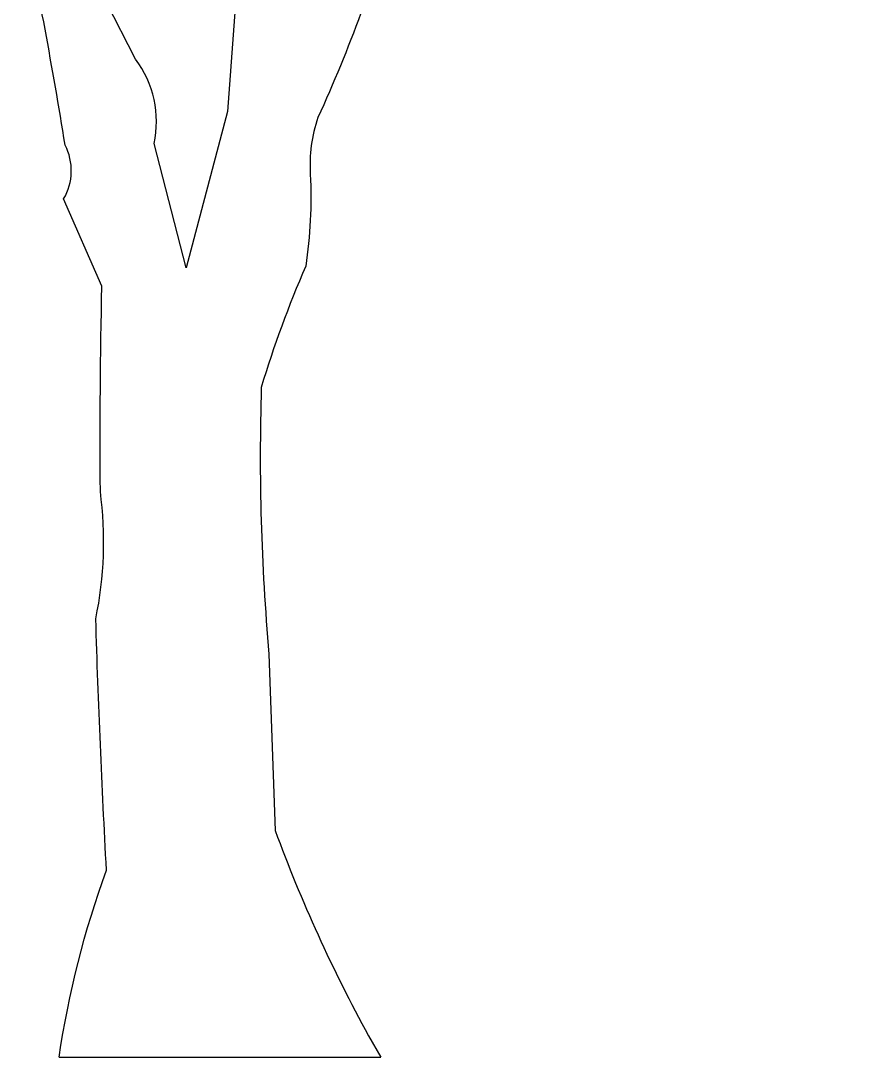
# Model space of a CAD drawing. Header units: metres. Extents: x -3.58 to 2.87, y 0 to 8.86.
# Drawn here: x -1.001 to 1.407, y 0 to 2.983 of the extents above; entities that cross this region are included whole.
import ezdxf

# ---------------------------------------------------------------- set-up
doc = ezdxf.new("R2010")
doc.units = ezdxf.units.M
doc.header["$LTSCALE"] = 0.2

msp = doc.modelspace()

# ---------------------------------------------------------------- linework, layer by layer
at = {"color": 0}
for p in [(0, 0.0618), (-0.8912, 0)]:
    msp.add_line(p, (0.0352, 0), dxfattribs=at)
msp.add_line((-0.8912, 0), (0, 0))
at = {"color": 0, "lineweight": -2, "flags": 128}
for points in [[(1.4074, 4.6632, 0.087677), (0.9529, 4.4868, 0.246613), (0.8515, 4.4515, -0.059418), (0.6221, 4.2706, 0.132263), (0.3662, 3.9177, 0.073013), (0.1059, 3.4191, 0.098373), (0.0794, 3.3132, -0.036575), (-0.1456, 2.7044, 0.099014), (-0.1676, 2.5412, -0.049866), (-0.1809, 2.2765, 0.029373), (-0.3088, 1.9279, 0.029037), (-0.2868, 1.1603), (-0.2691, 0.6529, 0.03653), (0, 0.0618)], [(-0.3529, 3.4368), (-0.4059, 2.7221), (-0.525, 2.2721), (-0.6176, 2.6294, 0.219635), (-0.6706, 2.8721), (-0.7544, 3.0353, 0.021927)], [(-0.8912, 0, -0.050018), (-0.7544, 0.5382, -0.006073), (-0.7853, 1.2618, 0.083801), (-0.7721, 1.6279, -0.007568), (-0.7676, 2.2191), (-0.8779, 2.4706, 0.257843), (-0.8735, 2.625, 0.011612), (-0.9971, 3.2912)]]:
    msp.add_lwpolyline(points, format="xyb", dxfattribs=at)

doc.saveas('drawing.dxf')
